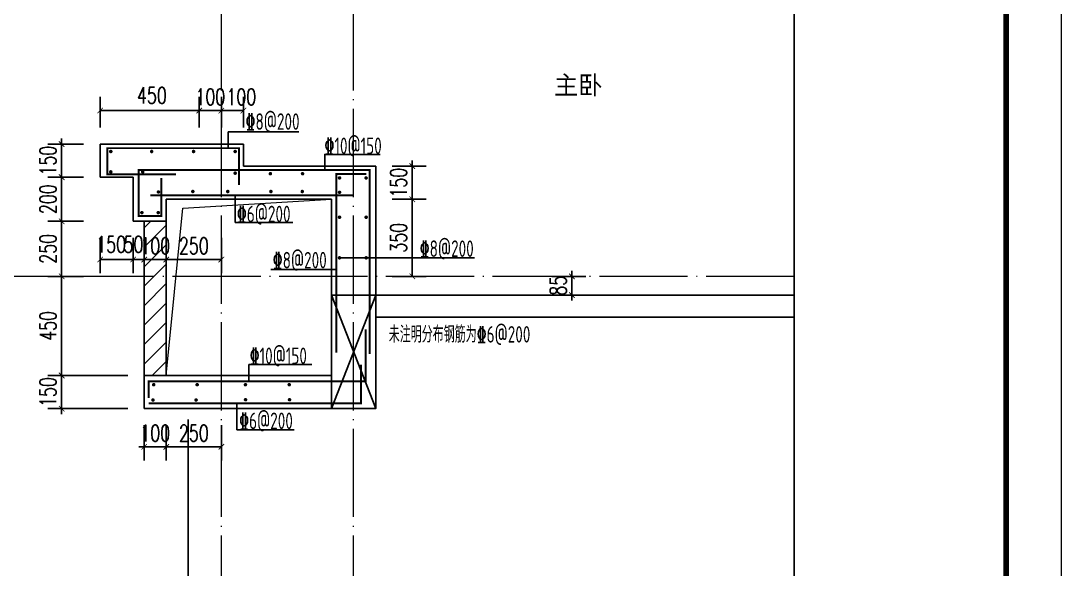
# Model space of a CAD drawing. Extents: x -812054 to 22247, y -644080 to 1003627.
# Drawn here: x -149784 to -145065, y -225197 to -222708 of the extents above; entities that cross this region are included whole.
import ezdxf

# ---------------------------------------------------------------- set-up
doc = ezdxf.new("R2010")
doc.units = 0
doc.header["$LTSCALE"] = 1000
doc.linetypes.add('DOTE', pattern=[2.42, 2, -0.2, 0.02, -0.2])
doc.layers.get('0').update_dxf_attribs({"linetype": 'CONTINUOUS'})
doc.layers.get('DEFPOINTS').update_dxf_attribs({"linetype": 'CONTINUOUS'})
for name, color, linetype in [('DIM_SYMB', 3, 'CONTINUOUS'), ('PUB_DIM', 3, 'CONTINUOUS'), ('PUB_TEXT', 2, 'CONTINUOUS'), ('REIN', 6, 'CONTINUOUS'), ('S-大样-砼线', 7, 'CONTINUOUS'), ('S-引出线', 40, 'CONTINUOUS'), ('TEXT', 2, 'CONTINUOUS'), ('WALL', 5, 'CONTINUOUS'), ('看线', 251, 'CONTINUOUS')]:
    doc.layers.add(name, color=color, linetype=linetype)
for name, color, linetype, lineweight in [('DOTE', 19, 'DOTE', 9), ('PUB_HATCH', 8, 'CONTINUOUS', 9), ('图框', 9, 'CONTINUOUS', 18), ('立面-洞口示意', 152, 'CONTINUOUS', 13)]:
    doc.layers.add(name, color=color, linetype=linetype, lineweight=lineweight)
doc.styles.add('_TCH_DIM_T3', font='SIMPLEX', dxfattribs={"width": 0.705882, "bigfont": 'GBCBIG'})
doc.styles.add('TSSD_REIN', font='tssdeng.shx', dxfattribs={"width": 0.7, "height": 300, "bigfont": 'tssdchn.shx'})
doc.dimstyles.new('_TCH_ARCH&&25', dxfattribs={"dimtxt": 74.375, "dimasz": 25, "dimexe": 62.5, "dimexo": 75, "dimgap": 25, "dimtad": 1, "dimdec": 0, "dimzin": 0, "dimdsep": 46, "dimtxsty": '_TCH_DIM_T3', "dimblk": 'ARCHTICK', "dimcen": 0.09, "dimclrt": 7, "dimazin": 0, "dimtfac": 1, "dimtdec": 0, "dimtix": 1, "dimtmove": 2, "dimatfit": 3, "dimldrblk": 'ARCHTICK', "dimfxl": 1, "dimtolj": 1, "dimtzin": 0, "dimarcsym": 0})

# ---------------------------------------------------------------- blocks, each defined once
blk = doc.blocks.new('GFDDDDRG')
at = {"layer": '图框'}
blk.add_lwpolyline([(923309.8, -107437), (923309.8, -159999.5), (893609.8, -159999.5), (893609.8, -107437)], close=True, dxfattribs=at)
blk.add_lwpolyline([(923309.8, -107437), (923309.8, -159999.5), (893609.8, -159999.5), (893609.8, -107437)], close=True, dxfattribs=at)
at = {"layer": '图框', "const_width": 50}
blk.add_lwpolyline([(894109.8, -159499.5), (922809.8, -159499.5), (922809.8, -108687), (894109.8, -108687)], close=True, dxfattribs=at)
blk = doc.blocks.new('20210902.15310509')
at = {"layer": 'DOTE', "color": 1, "linetype": 'DOTE', "ltscale": 0.2}
for p, q in [((85753.4, -133245.9), (85753.4, -113645.9)), ((86353.4, -133245.9), (86353.4, -113645.9)), ((88352, -126345.9), (84583.2, -126345.9))]:
    blk.add_line(p, q, dxfattribs=at)
blk = doc.blocks.new('_ArchTick')
at = {"color": 0, "linetype": 'ByBlock', "const_width": 0.15}
blk.add_lwpolyline([(-0.5, -0.5), (0.5, 0.5)], dxfattribs=at)
blk = doc.blocks.new('*D3848')
at = {"layer": 'DEFPOINTS', "color": 0, "transparency": 16777216}
for p in [(-147450.3, -223867.9), (-147284.3, -223867.9), (-147450.3, -223952.9)]:
    blk.add_point(p, dxfattribs=at)
at = {"layer": 'PUB_DIM', "color": 0, "lineweight": -2, "transparency": 16777216}
for p, q in [((-147284.3, -223867.9), (-147284.3, -223842.9)), ((-147375.3, -223867.9), (-147221.8, -223867.9)), ((-147284.3, -223952.9), (-147284.3, -223867.9)), ((-147375.3, -223952.9), (-147221.8, -223952.9)), ((-147284.3, -223952.9), (-147284.3, -223977.9))]:
    blk.add_line(p, q, dxfattribs=at)
at = {"layer": 'PUB_DIM', "color": 0, "lineweight": -2, "transparency": 16777216, "xscale": 25, "yscale": 25, "zscale": 25}
for p, rotation in [((-147284.3, -223867.9), 270), ((-147284.3, -223952.9), 90)]:
    blk.add_blockref('_ArchTick', p, dxfattribs=dict(at, rotation=rotation))
at = {"layer": 'PUB_DIM', "color": 7, "transparency": 16777216, "insert": (-147346.5, -223910.4), "char_height": 74.38, "attachment_point": 5, "rotation": 90, "style": '_TCH_DIM_T3'}
blk.add_mtext('\\A1;85', dxfattribs=at)
blk = doc.blocks.new('*D3849')
at = {"layer": 'DEFPOINTS', "color": 0, "transparency": 16777216}
for p in [(-148974.5, -223115.6), (-149424.5, -223267.9), (-148974.5, -223267.9)]:
    blk.add_point(p, dxfattribs=at)
at = {"layer": 'PUB_DIM', "color": 0, "lineweight": -2, "transparency": 16777216}
for p, q in [((-149424.5, -223192.9), (-149424.5, -223053.1)), ((-148974.5, -223192.9), (-148974.5, -223053.1)), ((-149424.5, -223115.6), (-148974.5, -223115.6))]:
    blk.add_line(p, q, dxfattribs=at)
at = {"layer": 'PUB_DIM', "color": 0, "lineweight": -2, "transparency": 16777216, "xscale": 25, "yscale": 25, "zscale": 25, "rotation": 180}
blk.add_blockref('_ArchTick', (-149424.5, -223115.6), dxfattribs=at)
at = {"layer": 'PUB_DIM', "color": 0, "lineweight": -2, "transparency": 16777216, "xscale": 25, "yscale": 25, "zscale": 25}
blk.add_blockref('_ArchTick', (-148974.5, -223115.6), dxfattribs=at)
at = {"layer": 'PUB_DIM', "color": 7, "transparency": 16777216, "insert": (-149189.5, -223046.8), "char_height": 74.38, "attachment_point": 5, "style": '_TCH_DIM_T3'}
blk.add_mtext('\\A1;450', dxfattribs=at)
blk = doc.blocks.new('*D3850')
at = {"layer": 'DEFPOINTS', "color": 0, "transparency": 16777216}
for p in [(-148874.5, -223115.6), (-148974.5, -223267.9), (-148874.5, -223267.9)]:
    blk.add_point(p, dxfattribs=at)
at = {"layer": 'PUB_DIM', "color": 0, "lineweight": -2, "transparency": 16777216}
for p, q in [((-148974.5, -223192.9), (-148974.5, -223053.1)), ((-148874.5, -223192.9), (-148874.5, -223053.1)), ((-148974.5, -223115.6), (-148999.5, -223115.6)), ((-148974.5, -223115.6), (-148874.5, -223115.6)), ((-148874.5, -223115.6), (-148849.5, -223115.6))]:
    blk.add_line(p, q, dxfattribs=at)
at = {"layer": 'PUB_DIM', "color": 0, "lineweight": -2, "transparency": 16777216, "xscale": 25, "yscale": 25, "zscale": 25}
blk.add_blockref('_ArchTick', (-148974.5, -223115.6), dxfattribs=at)
at = {"layer": 'PUB_DIM', "color": 0, "lineweight": -2, "transparency": 16777216, "xscale": 25, "yscale": 25, "zscale": 25, "rotation": 180}
blk.add_blockref('_ArchTick', (-148874.5, -223115.6), dxfattribs=at)
at = {"layer": 'PUB_DIM', "color": 7, "transparency": 16777216, "insert": (-148924.5, -223053.4), "char_height": 74.38, "attachment_point": 5, "style": '_TCH_DIM_T3'}
blk.add_mtext('\\A1;100', dxfattribs=at)
blk = doc.blocks.new('*D3851')
at = {"layer": 'DEFPOINTS', "color": 0, "transparency": 16777216}
for p in [(-149224.5, -224467.9), (-149124.5, -224467.9), (-149124.5, -224641.6)]:
    blk.add_point(p, dxfattribs=at)
at = {"layer": 'PUB_DIM', "color": 0, "lineweight": -2, "transparency": 16777216}
for p, q in [((-149224.5, -224542.9), (-149224.5, -224704.1)), ((-149124.5, -224542.9), (-149124.5, -224704.1)), ((-149224.5, -224641.6), (-149249.5, -224641.6)), ((-149224.5, -224641.6), (-149124.5, -224641.6)), ((-149124.5, -224641.6), (-149099.5, -224641.6))]:
    blk.add_line(p, q, dxfattribs=at)
at = {"layer": 'PUB_DIM', "color": 0, "lineweight": -2, "transparency": 16777216, "xscale": 25, "yscale": 25, "zscale": 25}
blk.add_blockref('_ArchTick', (-149224.5, -224641.6), dxfattribs=at)
at = {"layer": 'PUB_DIM', "color": 0, "lineweight": -2, "transparency": 16777216, "xscale": 25, "yscale": 25, "zscale": 25, "rotation": 180}
blk.add_blockref('_ArchTick', (-149124.5, -224641.6), dxfattribs=at)
at = {"layer": 'PUB_DIM', "color": 7, "transparency": 16777216, "insert": (-149174.5, -224579.4), "char_height": 74.38, "attachment_point": 5, "style": '_TCH_DIM_T3'}
blk.add_mtext('\\A1;100', dxfattribs=at)
blk = doc.blocks.new('*D3852')
at = {"layer": 'DEFPOINTS', "color": 0, "transparency": 16777216}
for p in [(-149124.5, -224467.9), (-148874.5, -224467.9), (-148874.5, -224641.6)]:
    blk.add_point(p, dxfattribs=at)
at = {"layer": 'PUB_DIM', "color": 0, "lineweight": -2, "transparency": 16777216}
for p, q in [((-149124.5, -224542.9), (-149124.5, -224704.1)), ((-148874.5, -224542.9), (-148874.5, -224704.1)), ((-149124.5, -224641.6), (-148874.5, -224641.6))]:
    blk.add_line(p, q, dxfattribs=at)
at = {"layer": 'PUB_DIM', "color": 0, "lineweight": -2, "transparency": 16777216, "xscale": 25, "yscale": 25, "zscale": 25, "rotation": 180}
blk.add_blockref('_ArchTick', (-149124.5, -224641.6), dxfattribs=at)
at = {"layer": 'PUB_DIM', "color": 0, "lineweight": -2, "transparency": 16777216, "xscale": 25, "yscale": 25, "zscale": 25}
blk.add_blockref('_ArchTick', (-148874.5, -224641.6), dxfattribs=at)
at = {"layer": 'PUB_DIM', "color": 7, "transparency": 16777216, "insert": (-148999.5, -224579.4), "char_height": 74.38, "attachment_point": 5, "style": '_TCH_DIM_T3'}
blk.add_mtext('\\A1;250', dxfattribs=at)
blk = doc.blocks.new('*D3853')
at = {"layer": 'DEFPOINTS', "color": 0, "transparency": 16777216}
for p in [(-149599.1, -223267.9), (-149424.5, -223267.9), (-149424.5, -223417.9)]:
    blk.add_point(p, dxfattribs=at)
at = {"layer": 'PUB_DIM', "color": 0, "lineweight": -2, "transparency": 16777216}
for p, q in [((-149499.5, -223267.9), (-149661.6, -223267.9)), ((-149599.1, -223267.9), (-149599.1, -223242.9)), ((-149599.1, -223417.9), (-149599.1, -223267.9)), ((-149499.5, -223417.9), (-149661.6, -223417.9)), ((-149599.1, -223417.9), (-149599.1, -223442.9))]:
    blk.add_line(p, q, dxfattribs=at)
at = {"layer": 'PUB_DIM', "color": 0, "lineweight": -2, "transparency": 16777216, "xscale": 25, "yscale": 25, "zscale": 25}
for p, rotation in [((-149599.1, -223267.9), 270), ((-149599.1, -223417.9), 90)]:
    blk.add_blockref('_ArchTick', p, dxfattribs=dict(at, rotation=rotation))
at = {"layer": 'PUB_DIM', "color": 7, "transparency": 16777216, "insert": (-149661.3, -223342.9), "char_height": 74.38, "attachment_point": 5, "rotation": 90, "style": '_TCH_DIM_T3'}
blk.add_mtext('\\A1;150', dxfattribs=at)
blk = doc.blocks.new('*D3854')
at = {"layer": 'DEFPOINTS', "color": 0, "transparency": 16777216}
for p in [(-149599.1, -223417.9), (-149424.5, -223417.9), (-149424.5, -223617.9)]:
    blk.add_point(p, dxfattribs=at)
at = {"layer": 'PUB_DIM', "color": 0, "lineweight": -2, "transparency": 16777216}
for p, q in [((-149499.5, -223417.9), (-149661.6, -223417.9)), ((-149599.1, -223617.9), (-149599.1, -223417.9)), ((-149499.5, -223617.9), (-149661.6, -223617.9))]:
    blk.add_line(p, q, dxfattribs=at)
at = {"layer": 'PUB_DIM', "color": 0, "lineweight": -2, "transparency": 16777216, "xscale": 25, "yscale": 25, "zscale": 25}
for p, rotation in [((-149599.1, -223417.9), 90), ((-149599.1, -223617.9), 270)]:
    blk.add_blockref('_ArchTick', p, dxfattribs=dict(at, rotation=rotation))
at = {"layer": 'PUB_DIM', "color": 7, "transparency": 16777216, "insert": (-149661.3, -223517.9), "char_height": 74.38, "attachment_point": 5, "rotation": 90, "style": '_TCH_DIM_T3'}
blk.add_mtext('\\A1;200', dxfattribs=at)
blk = doc.blocks.new('*D3855')
at = {"layer": 'DEFPOINTS', "color": 0, "transparency": 16777216}
for p in [(-149599.1, -223617.9), (-149424.5, -223617.9), (-149424.5, -223867.9)]:
    blk.add_point(p, dxfattribs=at)
at = {"layer": 'PUB_DIM', "color": 0, "lineweight": -2, "transparency": 16777216}
for p, q in [((-149499.5, -223617.9), (-149661.6, -223617.9)), ((-149599.1, -223867.9), (-149599.1, -223617.9)), ((-149499.5, -223867.9), (-149661.6, -223867.9))]:
    blk.add_line(p, q, dxfattribs=at)
at = {"layer": 'PUB_DIM', "color": 0, "lineweight": -2, "transparency": 16777216, "xscale": 25, "yscale": 25, "zscale": 25}
for p, rotation in [((-149599.1, -223617.9), 90), ((-149599.1, -223867.9), 270)]:
    blk.add_blockref('_ArchTick', p, dxfattribs=dict(at, rotation=rotation))
at = {"layer": 'PUB_DIM', "color": 7, "transparency": 16777216, "insert": (-149661.3, -223742.9), "char_height": 74.38, "attachment_point": 5, "rotation": 90, "style": '_TCH_DIM_T3'}
blk.add_mtext('\\A1;250', dxfattribs=at)
blk = doc.blocks.new('*D3856')
at = {"layer": 'DEFPOINTS', "color": 0, "transparency": 16777216}
for p in [(-149599.1, -223867.9), (-149424.5, -223867.9), (-149424.5, -224317.9)]:
    blk.add_point(p, dxfattribs=at)
at = {"layer": 'PUB_DIM', "color": 0, "lineweight": -2, "transparency": 16777216}
for p, q in [((-149499.5, -223867.9), (-149661.6, -223867.9)), ((-149599.1, -224317.9), (-149599.1, -223867.9)), ((-149499.5, -224317.9), (-149661.6, -224317.9))]:
    blk.add_line(p, q, dxfattribs=at)
at = {"layer": 'PUB_DIM', "color": 0, "lineweight": -2, "transparency": 16777216, "xscale": 25, "yscale": 25, "zscale": 25}
for p, rotation in [((-149599.1, -223867.9), 90), ((-149599.1, -224317.9), 270)]:
    blk.add_blockref('_ArchTick', p, dxfattribs=dict(at, rotation=rotation))
at = {"layer": 'PUB_DIM', "color": 7, "transparency": 16777216, "insert": (-149661.3, -224092.9), "char_height": 74.38, "attachment_point": 5, "rotation": 90, "style": '_TCH_DIM_T3'}
blk.add_mtext('\\A1;450', dxfattribs=at)
blk = doc.blocks.new('*D3857')
at = {"layer": 'DEFPOINTS', "color": 0, "transparency": 16777216}
for p in [(-149424.5, -223617.9), (-149274.5, -223617.9), (-149274.5, -223791.6)]:
    blk.add_point(p, dxfattribs=at)
at = {"layer": 'PUB_DIM', "color": 0, "lineweight": -2, "transparency": 16777216}
for p, q in [((-149424.5, -223692.9), (-149424.5, -223854.1)), ((-149274.5, -223692.9), (-149274.5, -223854.1)), ((-149424.5, -223791.6), (-149274.5, -223791.6))]:
    blk.add_line(p, q, dxfattribs=at)
at = {"layer": 'PUB_DIM', "color": 0, "lineweight": -2, "transparency": 16777216, "xscale": 25, "yscale": 25, "zscale": 25, "rotation": 180}
blk.add_blockref('_ArchTick', (-149424.5, -223791.6), dxfattribs=at)
at = {"layer": 'PUB_DIM', "color": 0, "lineweight": -2, "transparency": 16777216, "xscale": 25, "yscale": 25, "zscale": 25}
blk.add_blockref('_ArchTick', (-149274.5, -223791.6), dxfattribs=at)
at = {"layer": 'PUB_DIM', "color": 7, "transparency": 16777216, "insert": (-149374.5, -223722.9), "char_height": 74.38, "attachment_point": 5, "style": '_TCH_DIM_T3'}
blk.add_mtext('\\A1;150', dxfattribs=at)
blk = doc.blocks.new('*D3858')
at = {"layer": 'DEFPOINTS', "color": 0, "transparency": 16777216}
for p in [(-149274.5, -223617.9), (-149224.5, -223617.9), (-149224.5, -223791.6)]:
    blk.add_point(p, dxfattribs=at)
at = {"layer": 'PUB_DIM', "color": 0, "lineweight": -2, "transparency": 16777216}
for p, q in [((-149274.5, -223692.9), (-149274.5, -223854.1)), ((-149224.5, -223692.9), (-149224.5, -223854.1)), ((-149274.5, -223791.6), (-149299.5, -223791.6)), ((-149274.5, -223791.6), (-149224.5, -223791.6)), ((-149224.5, -223791.6), (-149199.5, -223791.6))]:
    blk.add_line(p, q, dxfattribs=at)
at = {"layer": 'PUB_DIM', "color": 0, "lineweight": -2, "transparency": 16777216, "xscale": 25, "yscale": 25, "zscale": 25}
blk.add_blockref('_ArchTick', (-149274.5, -223791.6), dxfattribs=at)
at = {"layer": 'PUB_DIM', "color": 0, "lineweight": -2, "transparency": 16777216, "xscale": 25, "yscale": 25, "zscale": 25, "rotation": 180}
blk.add_blockref('_ArchTick', (-149224.5, -223791.6), dxfattribs=at)
at = {"layer": 'PUB_DIM', "color": 7, "transparency": 16777216, "insert": (-149273.2, -223722.9), "char_height": 74.38, "attachment_point": 5, "style": '_TCH_DIM_T3'}
blk.add_mtext('\\A1;50', dxfattribs=at)
blk = doc.blocks.new('*D3859')
at = {"layer": 'DEFPOINTS', "color": 0, "transparency": 16777216}
for p in [(-149224.5, -223617.9), (-149124.5, -223617.9), (-149124.5, -223791.6)]:
    blk.add_point(p, dxfattribs=at)
at = {"layer": 'PUB_DIM', "color": 0, "lineweight": -2, "transparency": 16777216}
for p, q in [((-149224.5, -223692.9), (-149224.5, -223854.1)), ((-149124.5, -223692.9), (-149124.5, -223854.1)), ((-149224.5, -223791.6), (-149249.5, -223791.6)), ((-149224.5, -223791.6), (-149124.5, -223791.6)), ((-149124.5, -223791.6), (-149099.5, -223791.6))]:
    blk.add_line(p, q, dxfattribs=at)
at = {"layer": 'PUB_DIM', "color": 0, "lineweight": -2, "transparency": 16777216, "xscale": 25, "yscale": 25, "zscale": 25}
blk.add_blockref('_ArchTick', (-149224.5, -223791.6), dxfattribs=at)
at = {"layer": 'PUB_DIM', "color": 0, "lineweight": -2, "transparency": 16777216, "xscale": 25, "yscale": 25, "zscale": 25, "rotation": 180}
blk.add_blockref('_ArchTick', (-149124.5, -223791.6), dxfattribs=at)
at = {"layer": 'PUB_DIM', "color": 7, "transparency": 16777216, "insert": (-149174.5, -223729.4), "char_height": 74.38, "attachment_point": 5, "style": '_TCH_DIM_T3'}
blk.add_mtext('\\A1;100', dxfattribs=at)
blk = doc.blocks.new('*D3860')
at = {"layer": 'DEFPOINTS', "color": 0, "transparency": 16777216}
for p in [(-149124.5, -223617.9), (-148874.5, -223617.9), (-148874.5, -223791.6)]:
    blk.add_point(p, dxfattribs=at)
at = {"layer": 'PUB_DIM', "color": 0, "lineweight": -2, "transparency": 16777216}
for p, q in [((-149124.5, -223692.9), (-149124.5, -223854.1)), ((-148874.5, -223692.9), (-148874.5, -223854.1)), ((-149124.5, -223791.6), (-148874.5, -223791.6))]:
    blk.add_line(p, q, dxfattribs=at)
at = {"layer": 'PUB_DIM', "color": 0, "lineweight": -2, "transparency": 16777216, "xscale": 25, "yscale": 25, "zscale": 25, "rotation": 180}
blk.add_blockref('_ArchTick', (-149124.5, -223791.6), dxfattribs=at)
at = {"layer": 'PUB_DIM', "color": 0, "lineweight": -2, "transparency": 16777216, "xscale": 25, "yscale": 25, "zscale": 25}
blk.add_blockref('_ArchTick', (-148874.5, -223791.6), dxfattribs=at)
at = {"layer": 'PUB_DIM', "color": 7, "transparency": 16777216, "insert": (-148999.5, -223729.4), "char_height": 74.38, "attachment_point": 5, "style": '_TCH_DIM_T3'}
blk.add_mtext('\\A1;250', dxfattribs=at)
blk = doc.blocks.new('*D3879')
at = {"layer": 'DEFPOINTS', "color": 0, "transparency": 16777216}
for p in [(-148174.5, -223517.9), (-148008.5, -223517.9), (-148174.5, -223867.9)]:
    blk.add_point(p, dxfattribs=at)
at = {"layer": 'PUB_DIM', "color": 0, "lineweight": -2, "transparency": 16777216}
for p, q in [((-148099.5, -223517.9), (-147946, -223517.9)), ((-148008.5, -223867.9), (-148008.5, -223517.9)), ((-148099.5, -223867.9), (-147946, -223867.9))]:
    blk.add_line(p, q, dxfattribs=at)
at = {"layer": 'PUB_DIM', "color": 0, "lineweight": -2, "transparency": 16777216, "xscale": 25, "yscale": 25, "zscale": 25}
for p, rotation in [((-148008.5, -223517.9), 90), ((-148008.5, -223867.9), 270)]:
    blk.add_blockref('_ArchTick', p, dxfattribs=dict(at, rotation=rotation))
at = {"layer": 'PUB_DIM', "color": 7, "transparency": 16777216, "insert": (-148070.7, -223692.9), "char_height": 74.38, "attachment_point": 5, "rotation": 90, "style": '_TCH_DIM_T3'}
blk.add_mtext('\\A1;350', dxfattribs=at)
blk = doc.blocks.new('*D3880')
at = {"layer": 'DEFPOINTS', "color": 0, "transparency": 16777216}
for p in [(-148174.5, -223367.9), (-148008.5, -223367.9), (-148174.5, -223517.9)]:
    blk.add_point(p, dxfattribs=at)
at = {"layer": 'PUB_DIM', "color": 0, "lineweight": -2, "transparency": 16777216}
for p, q in [((-148099.5, -223367.9), (-147946, -223367.9)), ((-148008.5, -223367.9), (-148008.5, -223342.9)), ((-148008.5, -223517.9), (-148008.5, -223367.9)), ((-148099.5, -223517.9), (-147946, -223517.9)), ((-148008.5, -223517.9), (-148008.5, -223542.9))]:
    blk.add_line(p, q, dxfattribs=at)
at = {"layer": 'PUB_DIM', "color": 0, "lineweight": -2, "transparency": 16777216, "xscale": 25, "yscale": 25, "zscale": 25}
for p, rotation in [((-148008.5, -223367.9), 270), ((-148008.5, -223517.9), 90)]:
    blk.add_blockref('_ArchTick', p, dxfattribs=dict(at, rotation=rotation))
at = {"layer": 'PUB_DIM', "color": 7, "transparency": 16777216, "insert": (-148070.7, -223442.9), "char_height": 74.38, "attachment_point": 5, "rotation": 90, "style": '_TCH_DIM_T3'}
blk.add_mtext('\\A1;150', dxfattribs=at)
blk = doc.blocks.new('*D3881')
at = {"layer": 'DEFPOINTS', "color": 0, "transparency": 16777216}
for p in [(-148774.5, -223115.6), (-148874.5, -223267.9), (-148774.5, -223267.9)]:
    blk.add_point(p, dxfattribs=at)
at = {"layer": 'PUB_DIM', "color": 0, "lineweight": -2, "transparency": 16777216}
for p, q in [((-148874.5, -223192.9), (-148874.5, -223053.1)), ((-148774.5, -223192.9), (-148774.5, -223053.1)), ((-148874.5, -223115.6), (-148774.5, -223115.6))]:
    blk.add_line(p, q, dxfattribs=at)
at = {"layer": 'PUB_DIM', "color": 0, "lineweight": -2, "transparency": 16777216, "xscale": 25, "yscale": 25, "zscale": 25, "rotation": 180}
blk.add_blockref('_ArchTick', (-148874.5, -223115.6), dxfattribs=at)
at = {"layer": 'PUB_DIM', "color": 0, "lineweight": -2, "transparency": 16777216, "xscale": 25, "yscale": 25, "zscale": 25}
blk.add_blockref('_ArchTick', (-148774.5, -223115.6), dxfattribs=at)
at = {"layer": 'PUB_DIM', "color": 7, "transparency": 16777216, "insert": (-148783.9, -223053.4), "char_height": 74.38, "attachment_point": 5, "style": '_TCH_DIM_T3'}
blk.add_mtext('\\A1;100', dxfattribs=at)
blk = doc.blocks.new('FSDFSFSFSFEFSFESF')
at = {"layer": '看线'}
blk.add_line((1114228.3, 467393.4), (1114228.3, 465805.1), dxfattribs=at)
blk = doc.blocks.new('*D3886')
at = {"layer": 'DEFPOINTS', "color": 0, "transparency": 16777216}
for p in [(-149599.1, -224317.9), (-149224.5, -224317.9), (-149224.5, -224467.9)]:
    blk.add_point(p, dxfattribs=at)
at = {"layer": 'PUB_DIM', "color": 0, "lineweight": -2, "transparency": 16777216}
for p, q in [((-149299.5, -224317.9), (-149661.6, -224317.9)), ((-149599.1, -224317.9), (-149599.1, -224292.9)), ((-149599.1, -224467.9), (-149599.1, -224317.9)), ((-149299.5, -224467.9), (-149661.6, -224467.9)), ((-149599.1, -224467.9), (-149599.1, -224492.9))]:
    blk.add_line(p, q, dxfattribs=at)
at = {"layer": 'PUB_DIM', "color": 0, "lineweight": -2, "transparency": 16777216, "xscale": 25, "yscale": 25, "zscale": 25}
for p, rotation in [((-149599.1, -224317.9), 270), ((-149599.1, -224467.9), 90)]:
    blk.add_blockref('_ArchTick', p, dxfattribs=dict(at, rotation=rotation))
at = {"layer": 'PUB_DIM', "color": 7, "transparency": 16777216, "insert": (-149661.3, -224392.9), "char_height": 74.38, "attachment_point": 5, "rotation": 90, "style": '_TCH_DIM_T3'}
blk.add_mtext('\\A1;150', dxfattribs=at)

msp = doc.modelspace()

# ---------------------------------------------------------------- hatches: boundary and pattern name
at = {"layer": 'PUB_HATCH'}
h = msp.add_hatch(dxfattribs=at)
h.set_pattern_fill('普通砖', color=256, scale=25, style=0)
h.set_pattern_definition([(45, (-553945.335, -61179.99), (-44.1941915, 44.1941915), [])])
h.paths.add_polyline_path([(-149224.48, -224317.9), (-149124.48, -224317.9), (-149124.48, -223617.9), (-149224.48, -223617.9)])

# ---------------------------------------------------------------- linework, layer by layer
at = {"layer": 'DIM_SYMB'}
msp.add_lwpolyline([(-146275.96, -211747.9), (-146275.96, -221379.78), (-146223.46, -221398.89), (-146328.46, -221417.4), (-146275.96, -221436.03), (-146275.96, -231067.9)], dxfattribs=at)
at = {"layer": 'REIN', "const_width": 9}
for points in [[(-148794.83, -223453.08), (-148794.83, -223286.16), (-149391.96, -223286.16), (-149391.96, -223404.64), (-149080.3, -223404.64)], [(-149147.13, -223421.67), (-149147.13, -223594.03), (-149249.79, -223594.03), (-149249.79, -223385.42), (-148201.22, -223385.42), (-148201.22, -224220.43)], [(-148352.32, -224214.83), (-148352.32, -223403.7), (-148217.61, -223403.7)], [(-149196.78, -223500.36), (-148275.6, -223500.36)], [(-149204.73, -224419.37), (-149204.73, -224344.5), (-148220.63, -224344.5), (-148220.63, -224107.56)], [(-149203.86, -224443.69), (-148241.82, -224443.69), (-148241.82, -224268.7)]]:
    msp.add_lwpolyline(points, dxfattribs=at)
at = {"layer": 'REIN', "const_width": 8}
for points in [[(-149380.2, -223301.32, 1), (-149372.2, -223301.32, 1)], [(-149194.76, -223301.32, 1), (-149186.76, -223301.32, 1)], [(-149004.61, -223301.32, 1), (-148996.61, -223301.32, 1)], [(-148816.03, -223301.32, 1), (-148808.03, -223301.32, 1)], [(-149380.2, -223393.85, 1), (-149372.2, -223393.85, 1)], [(-149235.28, -223393.85, 1), (-149227.28, -223393.85, 1)], [(-148816.03, -223399.58, 1), (-148808.03, -223399.58, 1)], [(-148656.23, -223402.14, 1), (-148648.23, -223402.14, 1)], [(-148510.22, -223402.14, 1), (-148502.22, -223402.14, 1)], [(-148342.58, -223421.34, 1), (-148334.58, -223421.34, 1)], [(-148221.86, -223421.34, 1), (-148213.86, -223421.34, 1)], [(-149163.87, -223485, 1), (-149155.87, -223485, 1)], [(-149007.99, -223482.95, 1), (-148999.99, -223482.95, 1)], [(-148849.56, -223482.95, 1), (-148841.56, -223482.95, 1)], [(-148653.78, -223482.95, 1), (-148645.78, -223482.95, 1)], [(-148511.49, -223482.95, 1), (-148503.49, -223482.95, 1)], [(-148342.58, -223486.49, 1), (-148334.58, -223486.49, 1)], [(-149239.19, -223578.76, 1), (-149231.19, -223578.76, 1)], [(-149164.98, -223578.76, 1), (-149156.98, -223578.76, 1)], [(-148342.58, -223599.69, 1), (-148334.58, -223599.69, 1)], [(-148221.86, -223599.69, 1), (-148213.86, -223599.69, 1)], [(-148342.58, -223783.83, 1), (-148334.58, -223783.83, 1)], [(-148221.86, -223783.83, 1), (-148213.86, -223783.83, 1)], [(-149185.36, -224359.56, 1), (-149177.36, -224359.56, 1)], [(-148988.27, -224359.56, 1), (-148980.27, -224359.56, 1)], [(-148769.22, -224359.56, 1), (-148761.22, -224359.56, 1)], [(-148570.7, -224359.56, 1), (-148562.7, -224359.56, 1)], [(-149189.01, -224429.27, 1), (-149181.01, -224429.27, 1)], [(-148993.05, -224429.12, 1), (-148985.05, -224429.12, 1)], [(-148768.91, -224427.72, 1), (-148760.91, -224427.72, 1)], [(-148569.32, -224427.72, 1), (-148561.32, -224427.72, 1)]]:
    msp.add_lwpolyline(points, format="xyb", close=True, dxfattribs=at)
at = {"layer": 'S-大样-砼线'}
for p, q in [((-148374.48, -223952.9), (-148174.48, -224467.9)), ((-148174.48, -223952.9), (-148374.48, -224467.9))]:
    msp.add_line(p, q, dxfattribs=at)
msp.add_lwpolyline([(-148174.48, -223952.9), (-148374.48, -223952.9), (-148374.48, -224467.9), (-148174.48, -224467.9)], close=True, dxfattribs=at)
at = {"layer": 'S-引出线'}
for p, q in [((-148843.6, -223286.16), (-148843.6, -223212.09)), ((-148843.6, -223212.09), (-148523.31, -223212.09)), ((-148811.44, -223500.36), (-148811.44, -223623.77)), ((-148811.44, -223623.77), (-148550.22, -223623.77)), ((-148338.58, -223783.83), (-147726.77, -223783.83)), ((-148649.59, -223836.9), (-148352.32, -223836.9)), ((-148749.6, -224267.56), (-148749.6, -224344.5)), ((-148749.6, -224267.56), (-148463.98, -224267.56)), ((-148804.84, -224443.69), (-148804.84, -224563.84)), ((-148804.84, -224563.84), (-148544.18, -224563.84))]:
    msp.add_line(p, q, dxfattribs=at)
msp.add_lwpolyline([(-148405.61, -223385.42), (-148405.61, -223314.58), (-148154.48, -223314.58)], dxfattribs=at)
at = {"layer": 'WALL'}
for p, q in [((-148774.48, -223267.9), (-149424.48, -223267.9)), ((-149424.48, -223267.9), (-149424.48, -223417.9)), ((-148774.48, -223367.9), (-148774.48, -223267.9)), ((-148174.48, -223367.9), (-148774.48, -223367.9)), ((-148174.48, -223952.9), (-148174.48, -223367.9)), ((-149424.48, -223417.9), (-149274.48, -223417.9)), ((-149274.48, -223417.9), (-149274.48, -223617.9)), ((-149124.48, -223617.9), (-149124.48, -223517.9)), ((-149124.48, -223517.9), (-149120.41, -223517.9)), ((-149120.41, -223517.9), (-148774.48, -223517.9)), ((-148374.48, -223517.9), (-148774.48, -223517.9)), ((-148374.48, -223952.9), (-148374.48, -223517.9)), ((-149274.48, -223617.9), (-149124.48, -223617.9)), ((-149224.48, -224317.9), (-149224.48, -223617.9)), ((-149124.48, -224317.9), (-149124.48, -223617.9)), ((-148374.48, -224367.9), (-148374.48, -223952.9)), ((-146275.96, -223952.9), (-148174.48, -223952.9)), ((-146275.96, -224052.9), (-146275.96, -223952.9)), ((-146275.96, -224052.9), (-148174.48, -224052.9)), ((-148174.48, -224467.9), (-148174.48, -224052.9)), ((-148374.48, -224317.9), (-149224.48, -224317.9)), ((-149224.48, -224467.9), (-149224.48, -224317.9)), ((-149224.48, -224317.9), (-149124.48, -224317.9)), ((-148174.48, -224467.9), (-149224.48, -224467.9))]:
    msp.add_line(p, q, dxfattribs=at)
at = {"layer": '立面-洞口示意'}
msp.add_lwpolyline([(-149124.48, -224317.9), (-149050.02, -223558.54), (-148374.48, -223517.9)], dxfattribs=at)

# ---------------------------------------------------------------- block references
at = {"xscale": 0.5, "yscale": 0.5, "zscale": 0.5}
msp.add_blockref('GFDDDDRG', (-606719.72, -154941.4), dxfattribs=at)
msp.add_blockref('FSDFSFSFSFEFSFESF', (-1263252.76, -691911.27))
at = {"layer": 'DOTE'}
msp.add_blockref('20210902.15310509', (-234627.92, -97522.01), dxfattribs=at)

# ---------------------------------------------------------------- texts
at = {"layer": 'PUB_TEXT'}
msp.add_text('主卧', height=84.397, dxfattribs=at).set_placement((-147365.26, -223042.28))
at = {"layer": 'TEXT', "style": 'TSSD_REIN', "width": 0.7}
for s, p in [('%%1328@200', (-148764.87, -223202.94)), ('%%13210@150', (-148406.65, -223313.04)), ('%%1326@200', (-148804.18, -223622.35)), ('%%1328@200', (-147974.83, -223779.72)), ('%%1328@200', (-148641.57, -223831.86)), ('未注明分布钢筋为%%1326@200', (-148115.28, -224168.64)), ('%%13210@150', (-148746.07, -224265.91)), ('%%1326@200', (-148793.72, -224561.01))]:
    msp.add_text(s, height=75, rotation=0, dxfattribs=at).set_placement(p)

# ---------------------------------------------------------------- dimensions: what is measured, and where the dimension line sits
at = {"layer": 'PUB_DIM'}
for base, p1, p2, picture, middle in [((-148974.48, -223115.58), (-149424.48, -223267.9), (-148974.48, -223267.9), '*D3849', (-149189.48, -223046.83)), ((-149274.48, -223791.61), (-149424.48, -223617.9), (-149274.48, -223617.9), '*D3857', (-149374.52, -223722.86)), ((-149224.48, -223791.61), (-149274.48, -223617.9), (-149224.48, -223617.9), '*D3858', (-149273.23, -223722.86))]:
    dim = msp.add_linear_dim(base=base, p1=p1, p2=p2, angle=360, dimstyle='_TCH_ARCH&&25', dxfattribs=at)
    dim.commit()
    dim.dimension.update_dxf_attribs({"geometry": picture, "text_midpoint": middle, "dimtype": 161})
for p1, p2, distance, picture, middle in [((-148974.48, -223267.9), (-148874.48, -223267.9), 152.32, '*D3850', (-148924.48, -223053.39)), ((-149424.48, -223417.9), (-149424.48, -223267.9), 174.61, '*D3853', (-149661.28, -223342.9)), ((-149424.48, -223617.9), (-149424.48, -223417.9), 174.61, '*D3854', (-149661.28, -223517.9)), ((-148174.48, -223867.9), (-148174.48, -223517.9), -165.96, '*D3879', (-148070.71, -223692.9)), ((-149424.48, -223867.9), (-149424.48, -223617.9), 174.61, '*D3855', (-149661.28, -223742.9)), ((-149224.48, -223617.9), (-149124.48, -223617.9), -173.71, '*D3859', (-149174.48, -223729.42)), ((-149124.48, -223617.9), (-148874.48, -223617.9), -173.71, '*D3860', (-148999.48, -223729.42)), ((-147450.25, -223952.9), (-147450.25, -223867.9), -165.96, '*D3848', (-147346.48, -223910.4)), ((-149424.48, -224317.9), (-149424.48, -223867.9), 174.61, '*D3856', (-149661.28, -224092.9)), ((-149224.48, -224467.9), (-149124.48, -224467.9), -173.71, '*D3851', (-149174.48, -224579.42)), ((-149124.48, -224467.9), (-148874.48, -224467.9), -173.71, '*D3852', (-148999.48, -224579.42))]:
    dim = msp.add_aligned_dim(p1=p1, p2=p2, distance=distance, dimstyle='_TCH_ARCH&&25', dxfattribs=at)
    dim.commit()
    dim.dimension.update_dxf_attribs({"geometry": picture, "text_midpoint": middle})
dim = msp.add_linear_dim(base=(-148774.48, -223115.58), p1=(-148874.48, -223267.9), p2=(-148774.48, -223267.9), dimstyle='_TCH_ARCH&&25', dxfattribs=at)
dim.commit()
dim.dimension.update_dxf_attribs({"geometry": '*D3881', "text_midpoint": (-148783.91, -223053.39), "dimtype": 160})
for base, p1, p2, picture, middle in [((-148008.52, -223367.9), (-148174.48, -223517.9), (-148174.48, -223367.9), '*D3880', (-148070.71, -223442.9)), ((-149599.09, -224317.9), (-149224.48, -224467.9), (-149224.48, -224317.9), '*D3886', (-149661.28, -224392.9))]:
    dim = msp.add_linear_dim(base=base, p1=p1, p2=p2, angle=90, dimstyle='_TCH_ARCH&&25', dxfattribs=at)
    dim.commit()
    dim.dimension.update_dxf_attribs({"geometry": picture, "text_midpoint": middle})

doc.saveas('drawing.dxf')
